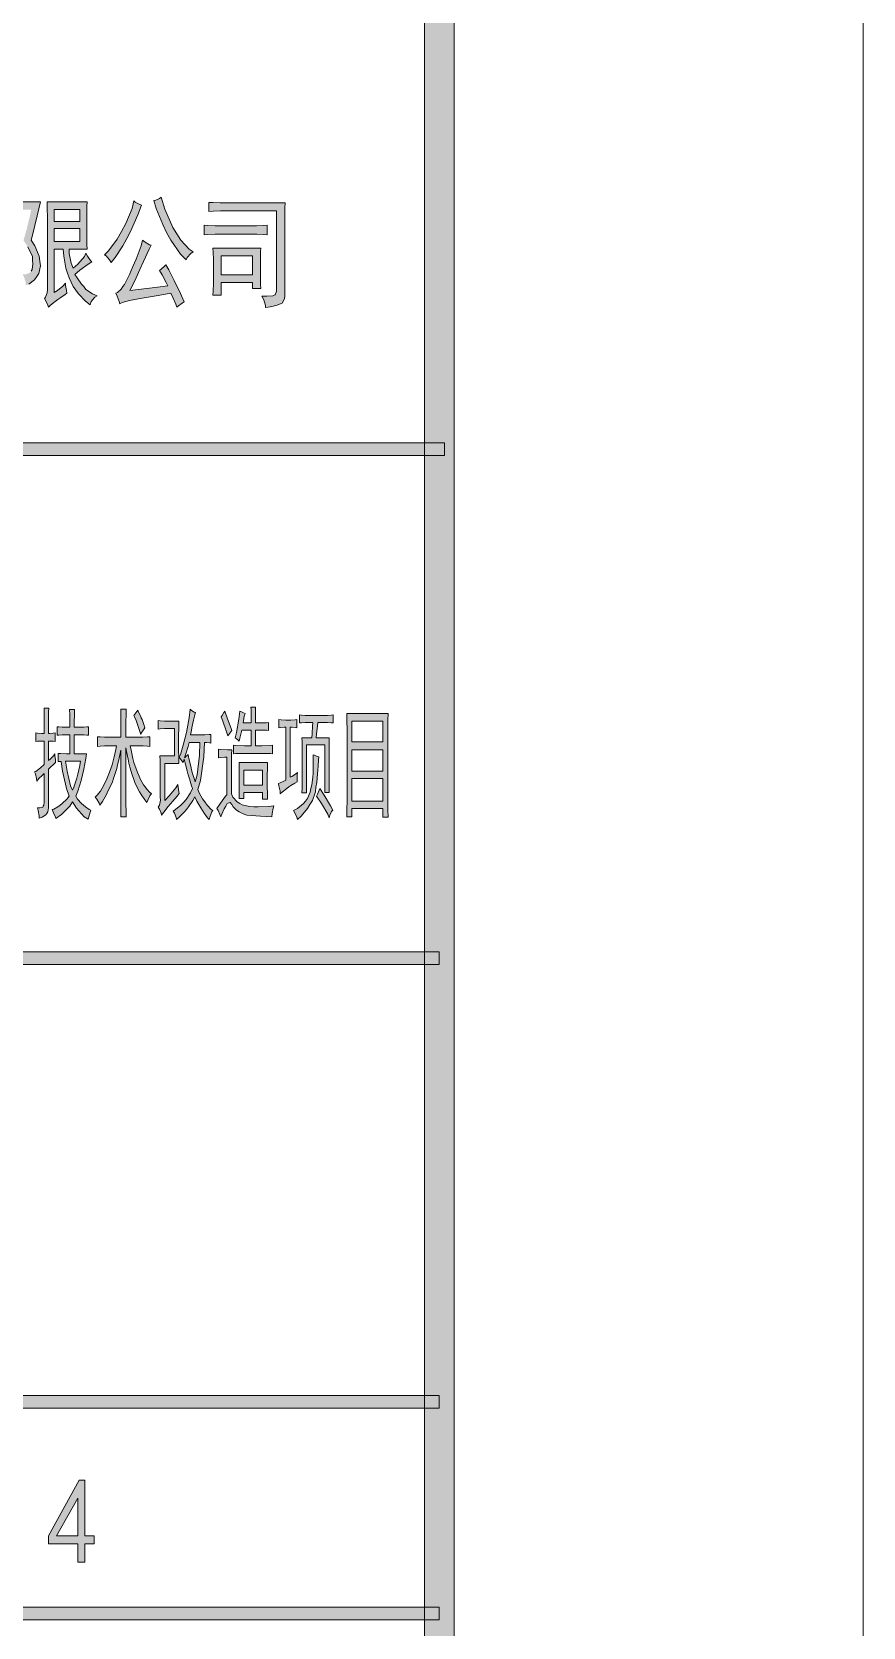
# Model space of a CAD drawing. Header units: millimetres. Extents: x 0 to 586, y 0 to 414.
# Drawn here: x 566.29 to 585.63, y 41.14 to 78.26 of the extents above; entities that cross this region are included whole.
import ezdxf

# ---------------------------------------------------------------- set-up
doc = ezdxf.new("R2010")
doc.units = ezdxf.units.MM

msp = doc.modelspace()

# ---------------------------------------------------------------- hatches: boundary and pattern name
h = msp.add_hatch(color=0)
h.dxf.hatch_style = 2
h.paths.add_polyline_path([(576.117861, 9.514417), (575.429944, 10.205861), (575.429944, 403.877639), (576.117861, 404.569083)])
h = msp.add_hatch(color=0)
h.dxf.hatch_style = 2
h.paths.add_polyline_path([(566.497611, 74.305583), (566.416472, 73.9775), (566.307111, 73.533), (566.275361, 73.416583), (566.363556, 73.286056), (566.465861, 73.042639), (566.479972, 72.92975), (566.494083, 72.820389), (566.455278, 72.636944), (566.405889, 72.566389), (566.352972, 72.492306), (566.225972, 72.393528), (566.151889, 72.365306), (566.148361, 72.439389), (566.109556, 72.566389), (566.07075, 72.619306), (566.151889, 72.619306), (566.254194, 72.658111), (566.275361, 72.696917), (566.300056, 72.735722), (566.317694, 72.862722), (566.310639, 72.947389), (566.307111, 73.032056), (566.201278, 73.261361), (566.098972, 73.406), (566.169528, 73.656472), (566.257722, 74.016306), (566.275361, 74.125667), (566.010778, 74.125667), (566.010778, 71.889056), (565.841444, 71.889056), (565.844972, 72.044278), (565.852028, 72.347667), (565.852028, 72.499361), (565.852028, 73.794056), (565.852028, 73.892833), (565.844972, 74.150361), (565.841444, 74.305583)])
h = msp.add_hatch(color=0)
h.paths.add_polyline_path([(567.577111, 74.305583), (567.573583, 74.203278), (567.570056, 73.928111), (567.570056, 73.751722), (567.570056, 73.578861), (567.573583, 73.307222), (567.577111, 73.208444), (567.160833, 73.208444), (567.160833, 73.102611), (567.206694, 72.880361), (567.252556, 72.763944), (567.365444, 72.859194), (567.517139, 73.032056), (567.552417, 73.109667), (567.587694, 73.042639), (567.654722, 72.940333), (567.686472, 72.908583), (567.605333, 72.859194), (567.411306, 72.714556), (567.294889, 72.619306), (567.344278, 72.538167), (567.446583, 72.393528), (567.4995, 72.333556), (567.552417, 72.270056), (567.707639, 72.16775), (567.809944, 72.121889), (567.757028, 72.090139), (567.675889, 71.984306), (567.651194, 71.910222), (567.541833, 71.994889), (567.376028, 72.164222), (567.316056, 72.248889), (567.256083, 72.337083), (567.160833, 72.534639), (567.122028, 72.647528), (567.083222, 72.760417), (567.033833, 73.042639), (567.019722, 73.208444), (566.815111, 73.208444), (566.815111, 72.1995), (566.889194, 72.245361), (567.016194, 72.347667), (567.072639, 72.411167), (567.079694, 72.361778), (567.097333, 72.245361), (567.107917, 72.178333), (567.069111, 72.150111), (566.966806, 72.079556), (566.899778, 72.033694), (566.836278, 71.987833), (566.726917, 71.899639), (566.684583, 71.857306), (566.666944, 71.899639), (566.617556, 72.001944), (566.585806, 72.054861), (566.614028, 72.090139), (566.649306, 72.188917), (566.656361, 72.255944), (566.656361, 73.815222), (566.656361, 73.928111), (566.652833, 74.171528), (566.649306, 74.305583)])
h.paths.add_polyline_path([(567.411306, 73.384833), (567.411306, 73.684694), (566.815111, 73.684694), (566.815111, 73.384833)])
h.paths.add_polyline_path([(567.411306, 73.8505), (567.411306, 74.125667), (566.815111, 74.125667), (566.815111, 73.8505)])
h = msp.add_hatch(color=0)
h.dxf.hatch_style = 2
h.paths.add_polyline_path([(568.847111, 74.227972), (568.762444, 74.005722), (568.589583, 73.617667), (568.501389, 73.451861), (568.413194, 73.286056), (568.22975, 73.007361), (568.138028, 72.898), (568.10275, 72.957972), (568.025139, 73.046167), (567.986333, 73.074389), (568.078056, 73.162583), (568.275611, 73.434222), (568.377917, 73.617667), (568.476694, 73.801111), (568.624861, 74.153889), (568.667194, 74.32675), (568.698944, 74.298528), (568.787139, 74.249139)])
h = msp.add_hatch(color=0)
h.dxf.hatch_style = 2
h.paths.add_polyline_path([(569.305722, 74.414944), (569.390389, 74.132722), (569.570306, 73.705861), (569.665556, 73.561222), (569.760806, 73.416583), (569.954833, 73.208444), (570.050083, 73.141417), (569.990111, 73.102611), (569.905444, 73.007361), (569.884278, 72.954444), (569.750222, 73.092028), (569.524444, 73.413056), (569.429194, 73.5965), (569.337472, 73.776417), (569.185778, 74.150361), (569.129333, 74.337333), (569.178722, 74.347917), (569.266917, 74.386722)])
h = msp.add_hatch(color=0)
h.dxf.hatch_style = 2
h.paths.add_polyline_path([(572.187917, 74.280889), (572.180861, 74.160944), (572.177333, 73.94575), (572.177333, 73.8505), (572.177333, 72.121889), (572.173806, 72.051333), (572.113833, 71.952556), (572.057389, 71.927861), (572.000944, 71.903167), (571.842194, 71.860833), (571.732833, 71.846722), (571.732833, 71.896111), (571.6905, 72.026639), (571.644639, 72.111306), (571.761056, 72.111306), (571.902167, 72.121889), (571.930389, 72.132472), (571.955083, 72.143056), (571.983306, 72.227722), (571.983306, 72.298278), (571.983306, 74.093917), (570.759167, 74.093917), (570.681556, 74.093917), (570.508694, 74.086861), (570.413444, 74.083333), (570.413444, 74.291472), (570.508694, 74.287944), (570.6745, 74.280889), (570.752111, 74.280889)])
h = msp.add_hatch(color=0)
h.dxf.hatch_style = 2
h.paths.add_polyline_path([(571.461194, 73.751722), (571.517639, 73.751722), (571.672861, 73.75525), (571.771639, 73.762306), (571.771639, 73.540056), (571.676389, 73.547111), (571.524694, 73.550639), (571.46825, 73.550639), (570.646278, 73.550639), (570.561611, 73.550639), (570.38875, 73.547111), (570.300556, 73.540056), (570.300556, 73.762306), (570.38875, 73.75525), (570.561611, 73.751722), (570.646278, 73.751722)])
h = msp.add_hatch(color=0)
h.dxf.hatch_style = 2
h.paths.add_polyline_path([(569.457417, 72.354722), (569.422139, 72.432333), (569.323361, 72.608722), (569.263389, 72.7075), (569.305722, 72.742778), (569.383333, 72.809806), (569.411556, 72.841556), (569.478583, 72.721611), (569.602056, 72.478194), (569.662028, 72.361778), (569.718472, 72.241833), (569.806667, 72.051333), (569.838417, 71.97725), (569.789028, 71.9455), (569.704361, 71.885528), (569.669083, 71.857306), (569.644389, 71.924333), (569.573833, 72.083083), (569.527972, 72.178333), (569.231639, 72.128944), (568.811833, 72.054861), (568.691889, 72.033694), (568.568417, 72.012528), (568.395556, 71.963139), (568.339111, 71.934917), (568.328528, 71.987833), (568.279139, 72.111306), (568.243861, 72.178333), (568.286194, 72.1995), (568.370861, 72.277111), (568.413194, 72.333556), (568.452, 72.386472), (568.568417, 72.619306), (568.646028, 72.799222), (568.723639, 72.975611), (568.833, 73.286056), (568.86475, 73.416583), (568.931778, 73.367194), (569.030556, 73.307222), (569.065833, 73.296639), (569.019972, 73.201389), (568.889444, 72.919167), (568.804778, 72.732194), (568.723639, 72.541694), (568.607222, 72.298278), (568.571944, 72.245361), (568.776556, 72.266528), (569.217528, 72.322972)])
h = msp.add_hatch(color=0)
h.paths.add_polyline_path([(571.619944, 73.229611), (571.616417, 73.152), (571.609361, 72.986194), (571.609361, 72.898), (571.609361, 72.654583), (571.609361, 72.566389), (571.616417, 72.382944), (571.619944, 72.287694), (571.425917, 72.287694), (571.425917, 72.432333), (570.699194, 72.432333), (570.699194, 72.132472), (570.501639, 72.132472), (570.512222, 72.23125), (570.519278, 72.411167), (570.519278, 72.488778), (570.519278, 72.898), (570.519278, 72.968556), (570.512222, 73.134361), (570.501639, 73.229611)])
h.paths.add_polyline_path([(571.425917, 72.608722), (571.425917, 73.053222), (570.699194, 73.053222), (570.699194, 72.608722)])
h = msp.add_hatch(color=0)
h.dxf.hatch_style = 2
h.paths.add_polyline_path([(541.513889, 68.403611), (541.513889, 68.699944), (575.895611, 68.699944), (575.895611, 68.403611)])
h = msp.add_hatch(color=0)
h.dxf.hatch_style = 2
h.paths.add_polyline_path([(566.825694, 61.460944), (566.829222, 61.422139), (566.839806, 61.323361), (566.843333, 61.263389), (566.804528, 61.224583), (566.723389, 61.146972), (566.684583, 61.108167), (566.684583, 60.275611), (566.684583, 60.208583), (566.666944, 60.109806), (566.645778, 60.078056), (566.621083, 60.042778), (566.532889, 59.989861), (566.465861, 59.965167), (566.462333, 60.021611), (566.441167, 60.145083), (566.423528, 60.208583), (566.479972, 60.205056), (566.547, 60.222694), (566.557583, 60.247389), (566.571694, 60.272083), (566.582278, 60.332056), (566.582278, 60.363806), (566.582278, 61.005861), (566.539944, 60.967056), (566.45175, 60.878861), (566.412944, 60.829472), (566.402361, 60.889444), (566.377667, 60.995278), (566.3565, 61.041139), (566.384722, 61.051722), (566.497611, 61.139917), (566.582278, 61.217528), (566.582278, 61.760806), (566.525833, 61.760806), (566.427056, 61.75375), (566.38825, 61.750222), (566.38825, 61.947778), (566.427056, 61.94425), (566.525833, 61.937194), (566.582278, 61.937194), (566.582278, 62.138278), (566.582278, 62.431083), (566.57875, 62.526333), (566.688111, 62.526333), (566.684583, 62.441667), (566.684583, 62.148861), (566.684583, 61.937194), (566.712806, 61.937194), (566.786889, 61.94425), (566.83275, 61.947778), (566.83275, 61.750222), (566.786889, 61.75375), (566.712806, 61.760806), (566.684583, 61.760806), (566.684583, 61.305722), (566.723389, 61.341), (566.793944, 61.418611)])
h = msp.add_hatch(color=0)
h.paths.add_polyline_path([(566.903306, 61.471528), (566.963278, 61.468), (567.097333, 61.460944), (567.174944, 61.460944), (567.174944, 61.905444), (567.047944, 61.905444), (566.998556, 61.905444), (566.917417, 61.898389), (566.882139, 61.894861), (566.882139, 62.092417), (566.924472, 62.088889), (567.002083, 62.081833), (567.037361, 62.081833), (567.174944, 62.081833), (567.174944, 62.1665), (567.174944, 62.371111), (567.171417, 62.491056), (567.287833, 62.491056), (567.284306, 62.392278), (567.280778, 62.187667), (567.280778, 62.081833), (567.474806, 62.081833), (567.506556, 62.081833), (567.573583, 62.088889), (567.612389, 62.092417), (567.612389, 61.894861), (567.573583, 61.898389), (567.506556, 61.905444), (567.474806, 61.905444), (567.280778, 61.905444), (567.280778, 61.460944), (567.563, 61.460944), (567.548889, 61.351583), (567.506556, 61.108167), (567.474806, 60.974111), (567.443056, 60.840056), (567.365444, 60.593111), (567.316056, 60.476694), (567.358389, 60.409667), (567.450111, 60.303833), (567.495972, 60.265028), (567.545361, 60.226222), (567.630028, 60.169778), (567.668833, 60.155667), (567.651194, 60.106278), (567.615917, 60.000444), (567.601806, 59.944), (567.510083, 60.000444), (567.330167, 60.198), (567.238444, 60.342639), (567.178472, 60.247389), (566.984444, 60.053361), (566.850389, 59.954583), (566.839806, 59.989861), (566.797472, 60.092167), (566.765722, 60.16625), (566.808056, 60.176833), (566.899778, 60.226222), (566.949167, 60.265028), (566.998556, 60.303833), (567.104389, 60.409667), (567.160833, 60.476694), (567.097333, 60.660139), (567.005611, 61.062306), (566.977389, 61.284556), (566.903306, 61.284556)])
h.paths.add_polyline_path([(567.076167, 61.295139), (567.111444, 61.058778), (567.192583, 60.720111), (567.238444, 60.621333), (567.263139, 60.663667), (567.312528, 60.80125), (567.34075, 60.8965), (567.365444, 60.99175), (567.407778, 61.189306), (567.425417, 61.295139)])
h = msp.add_hatch(color=0)
h.dxf.hatch_style = 2
h.paths.add_polyline_path([(568.367333, 61.849), (568.367333, 62.060667), (568.367333, 62.191194), (568.363806, 62.413444), (568.360278, 62.501639), (568.487278, 62.501639), (568.487278, 62.402861), (568.48375, 62.180611), (568.48375, 62.060667), (568.48375, 61.849), (568.833, 61.849), (568.878861, 61.849), (568.981167, 61.856056), (569.037611, 61.859583), (569.037611, 61.637333), (568.984694, 61.644389), (568.885917, 61.651444), (568.836528, 61.651444), (568.582528, 61.651444), (568.600167, 61.545611), (568.6425, 61.351583), (568.667194, 61.263389), (568.695417, 61.175194), (568.755389, 61.012917), (568.787139, 60.942361), (568.822417, 60.868278), (568.892972, 60.744806), (568.931778, 60.691889), (568.970583, 60.638972), (569.041139, 60.564889), (569.076417, 60.543722), (569.041139, 60.487278), (568.988222, 60.381444), (568.970583, 60.332056), (568.921194, 60.392028), (568.836528, 60.5155), (568.797722, 60.582528), (568.762444, 60.646028), (568.691889, 60.797722), (568.660139, 60.885917), (568.628389, 60.974111), (568.571944, 61.154028), (568.550778, 61.24575), (568.533139, 61.337472), (568.497861, 61.517389), (568.48375, 61.605583), (568.48375, 60.3885), (568.48375, 60.303833), (568.487278, 60.109806), (568.487278, 60.000444), (568.360278, 60.000444), (568.363806, 60.109806), (568.367333, 60.303833), (568.367333, 60.3885), (568.367333, 61.549139), (568.349694, 61.468), (568.310889, 61.295139), (568.289722, 61.206944), (568.268556, 61.11875), (568.219167, 60.956472), (568.190944, 60.885917), (568.16625, 60.811833), (568.10275, 60.667194), (568.063944, 60.593111), (568.028667, 60.5155), (567.933417, 60.353222), (567.873444, 60.265028), (567.855806, 60.314417), (567.806417, 60.409667), (567.767611, 60.452), (567.806417, 60.490806), (567.887556, 60.596639), (567.926361, 60.663667), (567.965167, 60.730694), (568.03925, 60.878861), (568.071, 60.956472), (568.10275, 61.037611), (568.159194, 61.210472), (568.183889, 61.302194), (568.208583, 61.393917), (568.247389, 61.566778), (568.2615, 61.651444), (568.028667, 61.651444), (567.986333, 61.651444), (567.8805, 61.644389), (567.817, 61.637333), (567.817, 61.859583), (567.8805, 61.856056), (567.982806, 61.849), (568.025139, 61.849)])
h = msp.add_hatch(color=0)
h.dxf.hatch_style = 2
h.paths.add_polyline_path([(568.755389, 62.480472), (568.776556, 62.434611), (568.818889, 62.346417), (568.836528, 62.304083), (568.857694, 62.258222), (568.900028, 62.141806), (568.924722, 62.07125), (568.889444, 62.021861), (568.840056, 61.94425), (568.825944, 61.916028), (568.797722, 62.004222), (568.751861, 62.141806), (568.734222, 62.191194), (568.716583, 62.240583), (568.681306, 62.32525), (568.667194, 62.357)])
h = msp.add_hatch(color=0)
h.paths.add_polyline_path([(570.155917, 60.631917), (570.184139, 60.557833), (570.265278, 60.413194), (570.318194, 60.342639), (570.374639, 60.272083), (570.466361, 60.169778), (570.505167, 60.145083), (570.484, 60.116861), (570.441667, 60.011028), (570.416972, 59.933417), (570.381694, 59.97575), (570.304083, 60.081583), (570.265278, 60.145083), (570.222944, 60.205056), (570.13475, 60.363806), (570.085361, 60.466111), (570.035972, 60.374389), (569.937194, 60.226222), (569.887806, 60.16625), (569.834889, 60.106278), (569.722, 59.989861), (569.6585, 59.933417), (569.647917, 59.982806), (569.609111, 60.081583), (569.580889, 60.130972), (569.637333, 60.16625), (569.757278, 60.265028), (569.820778, 60.332056), (569.884278, 60.399083), (569.986583, 60.557833), (570.028917, 60.653083), (570.00775, 60.720111), (569.958361, 60.878861), (569.933667, 60.974111), (569.908972, 61.069361), (569.863111, 61.249278), (569.838417, 61.341), (569.813722, 61.263389), (569.7855, 61.302194), (569.739639, 61.362167), (569.722, 61.383333), (569.750222, 61.450361), (569.81725, 61.662028), (569.852528, 61.810194), (569.891333, 61.958361), (569.954833, 62.304083), (569.979528, 62.501639), (570.011278, 62.469889), (570.07125, 62.431083), (570.099472, 62.424028), (570.085361, 62.371111), (570.053611, 62.244111), (570.0395, 62.177083), (570.025389, 62.106528), (569.997167, 61.972472), (569.983056, 61.905444), (570.26175, 61.905444), (570.318194, 61.905444), (570.416972, 61.908972), (570.455778, 61.916028), (570.455778, 61.714944), (570.427556, 61.722), (570.353472, 61.729056), (570.311139, 61.729056), (570.2935, 61.390389), (570.215889, 60.840056)])
h.paths.add_polyline_path([(569.845472, 61.37275), (569.870167, 61.390389), (569.9125, 61.429194), (569.930139, 61.450361), (569.947778, 61.355111), (569.990111, 61.175194), (570.011278, 61.090528), (570.032444, 61.005861), (570.074778, 60.86475), (570.095944, 60.808306), (570.138278, 60.974111), (570.194722, 61.432722), (570.205306, 61.729056), (569.951306, 61.729056), (569.926611, 61.637333), (569.873694, 61.460944)])
h = msp.add_hatch(color=0)
h.dxf.hatch_style = 2
h.paths.add_polyline_path([(570.946139, 62.004222), (570.924972, 61.972472), (570.879111, 61.908972), (570.854417, 61.88075), (570.815611, 61.997167), (570.738, 62.219417), (570.699194, 62.32525), (570.720361, 62.357), (570.762694, 62.424028), (570.780333, 62.459306), (570.847361, 62.279389), (570.932028, 62.053611)])
h = msp.add_hatch(color=0)
h.dxf.hatch_style = 2
h.paths.add_polyline_path([(571.253056, 62.402861), (571.235417, 62.342889), (571.21425, 62.23), (571.207194, 62.180611), (571.397694, 62.180611), (571.397694, 62.314667), (571.394167, 62.498111), (571.390639, 62.5475), (571.5, 62.5475), (571.5, 62.491056), (571.496472, 62.307611), (571.496472, 62.180611), (571.59525, 62.180611), (571.746944, 62.187667), (571.799861, 62.191194), (571.799861, 62.004222), (571.750472, 62.011278), (571.598778, 62.014806), (571.496472, 62.014806), (571.496472, 61.651444), (571.641111, 61.651444), (571.842194, 61.654972), (571.895111, 61.662028), (571.895111, 61.460944), (571.842194, 61.468), (571.612889, 61.471528), (571.4365, 61.471528), (571.260111, 61.471528), (571.037861, 61.468), (570.984944, 61.460944), (570.984944, 61.662028), (571.037861, 61.654972), (571.242472, 61.651444), (571.397694, 61.651444), (571.397694, 62.014806), (571.178972, 62.014806), (571.164861, 61.954833), (571.133111, 61.827833), (571.119, 61.760806), (571.094306, 61.781972), (571.044917, 61.820778), (571.020222, 61.838417), (571.051972, 61.958361), (571.108417, 62.268806), (571.129583, 62.459306), (571.157806, 62.448722), (571.217778, 62.4205)])
h = msp.add_hatch(color=0)
h.dxf.hatch_style = 2
h.paths.add_polyline_path([(573.122778, 62.357), (573.168639, 62.357), (573.256833, 62.364056), (573.302694, 62.371111), (573.302694, 62.180611), (573.256833, 62.187667), (573.168639, 62.191194), (573.122778, 62.191194), (572.946389, 62.191194), (572.939333, 62.103), (572.918167, 61.926611), (572.907583, 61.838417), (573.210972, 61.838417), (573.210972, 61.75375), (573.207444, 61.573833), (573.207444, 61.471528), (573.207444, 60.917667), (573.207444, 60.847111), (573.210972, 60.670722), (573.210972, 60.564889), (573.108667, 60.564889), (573.108667, 61.672611), (572.685333, 61.672611), (572.685333, 60.554306), (572.575972, 60.554306), (572.5795, 60.653083), (572.583028, 60.829472), (572.583028, 60.907083), (572.583028, 61.471528), (572.583028, 61.556194), (572.5795, 61.739639), (572.575972, 61.838417), (572.808806, 61.838417), (572.815861, 61.933667), (572.826444, 62.110056), (572.829972, 62.191194), (572.692389, 62.191194), (572.650056, 62.191194), (572.565389, 62.187667), (572.519528, 62.180611), (572.519528, 62.371111), (572.565389, 62.364056), (572.650056, 62.357), (572.692389, 62.357)])
h = msp.add_hatch(color=0)
h.paths.add_polyline_path([(574.57975, 62.402861), (574.576222, 62.244111), (574.576222, 61.937194), (574.576222, 61.792556), (574.576222, 60.497861), (574.576222, 60.413194), (574.576222, 60.159194), (574.57975, 59.989861), (574.459806, 59.989861), (574.459806, 60.187417), (573.740139, 60.187417), (573.740139, 60.000444), (573.623722, 60.000444), (573.623722, 60.148611), (573.62725, 60.3885), (573.62725, 60.476694), (573.62725, 61.792556), (573.62725, 61.976), (573.623722, 62.279389), (573.623722, 62.402861)])
h.paths.add_polyline_path([(574.459806, 60.363806), (574.459806, 60.885917), (573.740139, 60.885917), (573.740139, 60.363806)])
h.paths.add_polyline_path([(574.459806, 61.062306), (574.459806, 61.559722), (573.740139, 61.559722), (573.740139, 61.062306)])
h.paths.add_polyline_path([(574.459806, 61.739639), (574.459806, 62.226472), (573.740139, 62.226472), (573.740139, 61.739639)])
h = msp.add_hatch(color=0)
h.dxf.hatch_style = 2
h.paths.add_polyline_path([(569.711417, 62.226472), (569.711417, 62.099472), (569.707889, 61.841944), (569.707889, 61.714944), (569.707889, 61.587944), (569.711417, 61.351583), (569.711417, 61.238694), (569.386861, 61.238694), (569.386861, 60.374389), (569.489167, 60.487278), (569.640861, 60.67425), (569.69025, 60.751861), (569.697306, 60.684833), (569.711417, 60.582528), (569.722, 60.543722), (569.672611, 60.480222), (569.570306, 60.360278), (569.517389, 60.296778), (569.468, 60.236806), (569.365694, 60.106278), (569.312778, 60.032194), (569.298667, 60.081583), (569.259861, 60.176833), (569.235167, 60.222694), (569.259861, 60.265028), (569.284556, 60.381444), (569.281028, 60.452), (569.281028, 61.062306), (569.281028, 61.139917), (569.2775, 61.316306), (569.273972, 61.418611), (569.609111, 61.418611), (569.609111, 62.050083), (569.425667, 62.050083), (569.376278, 62.050083), (569.281028, 62.043028), (569.231639, 62.035972), (569.231639, 62.237056), (569.281028, 62.23), (569.376278, 62.226472), (569.425667, 62.226472)])
h = msp.add_hatch(color=0)
h.dxf.hatch_style = 2
h.paths.add_polyline_path([(572.466611, 60.808306), (572.413694, 60.780083), (572.314917, 60.723639), (572.272583, 60.691889), (572.226722, 60.660139), (572.127944, 60.582528), (572.0715, 60.529611), (572.067972, 60.596639), (572.043278, 60.720111), (572.029167, 60.773028), (572.0715, 60.790667), (572.156167, 60.829472), (572.1985, 60.850639), (572.1985, 62.081833), (572.163222, 62.081833), (572.085611, 62.074778), (572.043278, 62.07125), (572.043278, 62.258222), (572.092667, 62.254694), (572.1985, 62.247639), (572.258472, 62.247639), (572.321972, 62.247639), (572.42075, 62.254694), (572.459556, 62.258222), (572.459556, 62.07125), (572.427806, 62.074778), (572.350194, 62.081833), (572.304333, 62.081833), (572.304333, 60.917667), (572.339611, 60.935306), (572.424278, 60.99175), (572.470139, 61.030556), (572.466611, 60.974111), (572.463083, 60.86475)])
h = msp.add_hatch(color=0)
h.dxf.hatch_style = 2
h.paths.add_polyline_path([(570.600417, 60.187417), (570.681556, 60.314417), (570.797972, 60.476694), (570.829722, 60.508444), (570.829722, 61.383333), (570.780333, 61.383333), (570.678028, 61.379806), (570.632167, 61.37275), (570.632167, 61.573833), (570.688611, 61.566778), (570.843833, 61.559722), (570.942611, 61.559722), (570.939083, 61.457417), (570.935556, 61.288083), (570.935556, 61.228111), (570.935556, 60.529611), (570.970833, 60.452), (571.069611, 60.342639), (571.129583, 60.310889), (571.189556, 60.275611), (571.355361, 60.236806), (571.457667, 60.233278), (571.559972, 60.226222), (571.796333, 60.236806), (571.926861, 60.254444), (571.905694, 60.198), (571.881, 60.071), (571.877472, 60.000444), (571.612889, 60.011028), (571.295389, 60.03925), (571.246, 60.053361), (571.196611, 60.071), (571.115472, 60.113333), (571.080194, 60.138028), (571.048444, 60.162722), (570.977889, 60.233278), (570.946139, 60.282667), (570.910861, 60.328528), (570.840306, 60.310889), (570.805028, 60.247389), (570.766222, 60.183889), (570.709778, 60.060417), (570.688611, 60.000444), (570.667444, 60.049833), (570.625111, 60.145083)])
h = msp.add_hatch(color=0)
h.paths.add_polyline_path([(571.778694, 61.263389), (571.775167, 61.1505), (571.771639, 60.935306), (571.771639, 60.829472), (571.771639, 60.723639), (571.775167, 60.5155), (571.778694, 60.409667), (571.662278, 60.409667), (571.662278, 60.564889), (571.224833, 60.564889), (571.224833, 60.42025), (571.115472, 60.42025), (571.115472, 60.526083), (571.119, 60.73775), (571.119, 60.840056), (571.119, 60.945889), (571.115472, 61.157556), (571.115472, 61.263389)])
h.paths.add_polyline_path([(571.662278, 60.730694), (571.662278, 61.083472), (571.224833, 61.083472), (571.224833, 60.730694)])
h = msp.add_hatch(color=0)
h.dxf.hatch_style = 2
h.paths.add_polyline_path([(572.967556, 61.393917), (572.964028, 61.326889), (572.953444, 61.175194), (572.946389, 61.083472), (572.942861, 60.995278), (572.921694, 60.797722), (572.904056, 60.684833), (572.889944, 60.575472), (572.819389, 60.374389), (572.762944, 60.282667), (572.710028, 60.190944), (572.561861, 60.014556), (572.470139, 59.933417), (572.456028, 59.989861), (572.413694, 60.092167), (572.381944, 60.145083), (572.473667, 60.194472), (572.61125, 60.303833), (572.657111, 60.363806), (572.702972, 60.427306), (572.77, 60.568417), (572.787639, 60.653083), (572.808806, 60.73775), (572.8335, 60.917667), (572.837028, 61.012917), (572.840556, 61.108167), (572.840556, 61.323361), (572.840556, 61.439778), (572.868778, 61.429194), (572.932278, 61.4045)])
h = msp.add_hatch(color=0)
h.dxf.hatch_style = 2
h.paths.add_polyline_path([(572.995778, 60.653083), (573.094556, 60.504917), (573.242722, 60.254444), (573.295639, 60.155667), (573.267417, 60.120389), (573.225083, 60.032194), (573.207444, 59.97575), (573.175694, 60.060417), (573.031056, 60.310889), (572.914639, 60.476694), (572.942861, 60.526083), (572.981667, 60.614278)])
h = msp.add_hatch(color=0)
h.dxf.hatch_style = 2
h.paths.add_polyline_path([(541.390417, 56.560861), (541.390417, 56.857194), (575.772139, 56.857194), (575.772139, 56.560861)])
h = msp.add_hatch(color=0)
h.dxf.hatch_style = 2
h.paths.add_polyline_path([(575.772139, 46.534917), (575.772139, 46.238583), (541.390417, 46.238583), (541.390417, 46.534917)])
h = msp.add_hatch(color=0)
h.paths.add_polyline_path([(567.361917, 43.081222), (566.677528, 43.081222), (566.677528, 43.268194), (567.397194, 44.562889), (567.527722, 44.562889), (567.527722, 43.268194), (567.742917, 43.268194), (567.742917, 43.081222), (567.527722, 43.081222), (567.527722, 42.657889), (567.361917, 42.657889)])
h.paths.add_polyline_path([(567.361917, 43.268194), (567.361917, 44.143083), (566.8645, 43.268194)])
h = msp.add_hatch(color=0)
h.dxf.hatch_style = 2
h.paths.add_polyline_path([(575.772139, 41.610139), (575.772139, 41.313806), (541.390417, 41.313806), (541.390417, 41.610139)])

# ---------------------------------------------------------------- linework, layer by layer
at = {"color": 0, "lineweight": 0}
for points in [[(0, 0), (585.632278, 0), (585.632278, 414.0835), (0, 414.0835)], [(576.117861, 9.514417), (575.429944, 10.205861), (575.429944, 403.877639), (576.117861, 404.569083)], [(567.577111, 74.305583), (567.573583, 74.203278), (567.570056, 73.928111), (567.570056, 73.751722), (567.570056, 73.578861), (567.573583, 73.307222), (567.577111, 73.208444), (567.160833, 73.208444), (567.160833, 73.102611), (567.206694, 72.880361), (567.252556, 72.763944), (567.365444, 72.859194), (567.517139, 73.032056), (567.552417, 73.109667), (567.587694, 73.042639), (567.654722, 72.940333), (567.686472, 72.908583), (567.605333, 72.859194), (567.411306, 72.714556), (567.294889, 72.619306), (567.344278, 72.538167), (567.446583, 72.393528), (567.4995, 72.333556), (567.552417, 72.270056), (567.707639, 72.16775), (567.809944, 72.121889), (567.757028, 72.090139), (567.675889, 71.984306), (567.651194, 71.910222), (567.541833, 71.994889), (567.376028, 72.164222), (567.316056, 72.248889), (567.256083, 72.337083), (567.160833, 72.534639), (567.122028, 72.647528), (567.083222, 72.760417), (567.033833, 73.042639), (567.019722, 73.208444), (566.815111, 73.208444), (566.815111, 72.1995), (566.889194, 72.245361), (567.016194, 72.347667), (567.072639, 72.411167), (567.079694, 72.361778), (567.097333, 72.245361), (567.107917, 72.178333), (567.069111, 72.150111), (566.966806, 72.079556), (566.899778, 72.033694), (566.836278, 71.987833), (566.726917, 71.899639), (566.684583, 71.857306), (566.666944, 71.899639), (566.617556, 72.001944), (566.585806, 72.054861), (566.614028, 72.090139), (566.649306, 72.188917), (566.656361, 72.255944), (566.656361, 73.815222), (566.656361, 73.928111), (566.652833, 74.171528), (566.649306, 74.305583)], [(568.847111, 74.227972), (568.762444, 74.005722), (568.589583, 73.617667), (568.501389, 73.451861), (568.413194, 73.286056), (568.22975, 73.007361), (568.138028, 72.898), (568.10275, 72.957972), (568.025139, 73.046167), (567.986333, 73.074389), (568.078056, 73.162583), (568.275611, 73.434222), (568.377917, 73.617667), (568.476694, 73.801111), (568.624861, 74.153889), (568.667194, 74.32675), (568.698944, 74.298528), (568.787139, 74.249139)], [(569.305722, 74.414944), (569.390389, 74.132722), (569.570306, 73.705861), (569.665556, 73.561222), (569.760806, 73.416583), (569.954833, 73.208444), (570.050083, 73.141417), (569.990111, 73.102611), (569.905444, 73.007361), (569.884278, 72.954444), (569.750222, 73.092028), (569.524444, 73.413056), (569.429194, 73.5965), (569.337472, 73.776417), (569.185778, 74.150361), (569.129333, 74.337333), (569.178722, 74.347917), (569.266917, 74.386722)], [(572.187917, 74.280889), (572.180861, 74.160944), (572.177333, 73.94575), (572.177333, 73.8505), (572.177333, 72.121889), (572.173806, 72.051333), (572.113833, 71.952556), (572.057389, 71.927861), (572.000944, 71.903167), (571.842194, 71.860833), (571.732833, 71.846722), (571.732833, 71.896111), (571.6905, 72.026639), (571.644639, 72.111306), (571.761056, 72.111306), (571.902167, 72.121889), (571.930389, 72.132472), (571.955083, 72.143056), (571.983306, 72.227722), (571.983306, 72.298278), (571.983306, 74.093917), (570.759167, 74.093917), (570.681556, 74.093917), (570.508694, 74.086861), (570.413444, 74.083333), (570.413444, 74.291472), (570.508694, 74.287944), (570.6745, 74.280889), (570.752111, 74.280889)], [(567.411306, 73.8505), (567.411306, 74.125667), (566.815111, 74.125667), (566.815111, 73.8505)], [(567.411306, 73.384833), (567.411306, 73.684694), (566.815111, 73.684694), (566.815111, 73.384833)], [(571.461194, 73.751722), (571.517639, 73.751722), (571.672861, 73.75525), (571.771639, 73.762306), (571.771639, 73.540056), (571.676389, 73.547111), (571.524694, 73.550639), (571.46825, 73.550639), (570.646278, 73.550639), (570.561611, 73.550639), (570.38875, 73.547111), (570.300556, 73.540056), (570.300556, 73.762306), (570.38875, 73.75525), (570.561611, 73.751722), (570.646278, 73.751722)], [(569.457417, 72.354722), (569.422139, 72.432333), (569.323361, 72.608722), (569.263389, 72.7075), (569.305722, 72.742778), (569.383333, 72.809806), (569.411556, 72.841556), (569.478583, 72.721611), (569.602056, 72.478194), (569.662028, 72.361778), (569.718472, 72.241833), (569.806667, 72.051333), (569.838417, 71.97725), (569.789028, 71.9455), (569.704361, 71.885528), (569.669083, 71.857306), (569.644389, 71.924333), (569.573833, 72.083083), (569.527972, 72.178333), (569.231639, 72.128944), (568.811833, 72.054861), (568.691889, 72.033694), (568.568417, 72.012528), (568.395556, 71.963139), (568.339111, 71.934917), (568.328528, 71.987833), (568.279139, 72.111306), (568.243861, 72.178333), (568.286194, 72.1995), (568.370861, 72.277111), (568.413194, 72.333556), (568.452, 72.386472), (568.568417, 72.619306), (568.646028, 72.799222), (568.723639, 72.975611), (568.833, 73.286056), (568.86475, 73.416583), (568.931778, 73.367194), (569.030556, 73.307222), (569.065833, 73.296639), (569.019972, 73.201389), (568.889444, 72.919167), (568.804778, 72.732194), (568.723639, 72.541694), (568.607222, 72.298278), (568.571944, 72.245361), (568.776556, 72.266528), (569.217528, 72.322972)], [(571.619944, 73.229611), (571.616417, 73.152), (571.609361, 72.986194), (571.609361, 72.898), (571.609361, 72.654583), (571.609361, 72.566389), (571.616417, 72.382944), (571.619944, 72.287694), (571.425917, 72.287694), (571.425917, 72.432333), (570.699194, 72.432333), (570.699194, 72.132472), (570.501639, 72.132472), (570.512222, 72.23125), (570.519278, 72.411167), (570.519278, 72.488778), (570.519278, 72.898), (570.519278, 72.968556), (570.512222, 73.134361), (570.501639, 73.229611)], [(571.425917, 72.608722), (571.425917, 73.053222), (570.699194, 73.053222), (570.699194, 72.608722)], [(541.513889, 68.403611), (541.513889, 68.699944), (575.895611, 68.699944), (575.895611, 68.403611)], [(566.825694, 61.460944), (566.829222, 61.422139), (566.839806, 61.323361), (566.843333, 61.263389), (566.804528, 61.224583), (566.723389, 61.146972), (566.684583, 61.108167), (566.684583, 60.275611), (566.684583, 60.208583), (566.666944, 60.109806), (566.645778, 60.078056), (566.621083, 60.042778), (566.532889, 59.989861), (566.465861, 59.965167), (566.462333, 60.021611), (566.441167, 60.145083), (566.423528, 60.208583), (566.479972, 60.205056), (566.547, 60.222694), (566.557583, 60.247389), (566.571694, 60.272083), (566.582278, 60.332056), (566.582278, 60.363806), (566.582278, 61.005861), (566.539944, 60.967056), (566.45175, 60.878861), (566.412944, 60.829472), (566.402361, 60.889444), (566.377667, 60.995278), (566.3565, 61.041139), (566.384722, 61.051722), (566.497611, 61.139917), (566.582278, 61.217528), (566.582278, 61.760806), (566.525833, 61.760806), (566.427056, 61.75375), (566.38825, 61.750222), (566.38825, 61.947778), (566.427056, 61.94425), (566.525833, 61.937194), (566.582278, 61.937194), (566.582278, 62.138278), (566.582278, 62.431083), (566.57875, 62.526333), (566.688111, 62.526333), (566.684583, 62.441667), (566.684583, 62.148861), (566.684583, 61.937194), (566.712806, 61.937194), (566.786889, 61.94425), (566.83275, 61.947778), (566.83275, 61.750222), (566.786889, 61.75375), (566.712806, 61.760806), (566.684583, 61.760806), (566.684583, 61.305722), (566.723389, 61.341), (566.793944, 61.418611)], [(566.903306, 61.471528), (566.963278, 61.468), (567.097333, 61.460944), (567.174944, 61.460944), (567.174944, 61.905444), (567.047944, 61.905444), (566.998556, 61.905444), (566.917417, 61.898389), (566.882139, 61.894861), (566.882139, 62.092417), (566.924472, 62.088889), (567.002083, 62.081833), (567.037361, 62.081833), (567.174944, 62.081833), (567.174944, 62.1665), (567.174944, 62.371111), (567.171417, 62.491056), (567.287833, 62.491056), (567.284306, 62.392278), (567.280778, 62.187667), (567.280778, 62.081833), (567.474806, 62.081833), (567.506556, 62.081833), (567.573583, 62.088889), (567.612389, 62.092417), (567.612389, 61.894861), (567.573583, 61.898389), (567.506556, 61.905444), (567.474806, 61.905444), (567.280778, 61.905444), (567.280778, 61.460944), (567.563, 61.460944), (567.548889, 61.351583), (567.506556, 61.108167), (567.474806, 60.974111), (567.443056, 60.840056), (567.365444, 60.593111), (567.316056, 60.476694), (567.358389, 60.409667), (567.450111, 60.303833), (567.495972, 60.265028), (567.545361, 60.226222), (567.630028, 60.169778), (567.668833, 60.155667), (567.651194, 60.106278), (567.615917, 60.000444), (567.601806, 59.944), (567.510083, 60.000444), (567.330167, 60.198), (567.238444, 60.342639), (567.178472, 60.247389), (566.984444, 60.053361), (566.850389, 59.954583), (566.839806, 59.989861), (566.797472, 60.092167), (566.765722, 60.16625), (566.808056, 60.176833), (566.899778, 60.226222), (566.949167, 60.265028), (566.998556, 60.303833), (567.104389, 60.409667), (567.160833, 60.476694), (567.097333, 60.660139), (567.005611, 61.062306), (566.977389, 61.284556), (566.903306, 61.284556)], [(568.367333, 61.849), (568.367333, 62.060667), (568.367333, 62.191194), (568.363806, 62.413444), (568.360278, 62.501639), (568.487278, 62.501639), (568.487278, 62.402861), (568.48375, 62.180611), (568.48375, 62.060667), (568.48375, 61.849), (568.833, 61.849), (568.878861, 61.849), (568.981167, 61.856056), (569.037611, 61.859583), (569.037611, 61.637333), (568.984694, 61.644389), (568.885917, 61.651444), (568.836528, 61.651444), (568.582528, 61.651444), (568.600167, 61.545611), (568.6425, 61.351583), (568.667194, 61.263389), (568.695417, 61.175194), (568.755389, 61.012917), (568.787139, 60.942361), (568.822417, 60.868278), (568.892972, 60.744806), (568.931778, 60.691889), (568.970583, 60.638972), (569.041139, 60.564889), (569.076417, 60.543722), (569.041139, 60.487278), (568.988222, 60.381444), (568.970583, 60.332056), (568.921194, 60.392028), (568.836528, 60.5155), (568.797722, 60.582528), (568.762444, 60.646028), (568.691889, 60.797722), (568.660139, 60.885917), (568.628389, 60.974111), (568.571944, 61.154028), (568.550778, 61.24575), (568.533139, 61.337472), (568.497861, 61.517389), (568.48375, 61.605583), (568.48375, 60.3885), (568.48375, 60.303833), (568.487278, 60.109806), (568.487278, 60.000444), (568.360278, 60.000444), (568.363806, 60.109806), (568.367333, 60.303833), (568.367333, 60.3885), (568.367333, 61.549139), (568.349694, 61.468), (568.310889, 61.295139), (568.289722, 61.206944), (568.268556, 61.11875), (568.219167, 60.956472), (568.190944, 60.885917), (568.16625, 60.811833), (568.10275, 60.667194), (568.063944, 60.593111), (568.028667, 60.5155), (567.933417, 60.353222), (567.873444, 60.265028), (567.855806, 60.314417), (567.806417, 60.409667), (567.767611, 60.452), (567.806417, 60.490806), (567.887556, 60.596639), (567.926361, 60.663667), (567.965167, 60.730694), (568.03925, 60.878861), (568.071, 60.956472), (568.10275, 61.037611), (568.159194, 61.210472), (568.183889, 61.302194), (568.208583, 61.393917), (568.247389, 61.566778), (568.2615, 61.651444), (568.028667, 61.651444), (567.986333, 61.651444), (567.8805, 61.644389), (567.817, 61.637333), (567.817, 61.859583), (567.8805, 61.856056), (567.982806, 61.849), (568.025139, 61.849)], [(568.755389, 62.480472), (568.776556, 62.434611), (568.818889, 62.346417), (568.836528, 62.304083), (568.857694, 62.258222), (568.900028, 62.141806), (568.924722, 62.07125), (568.889444, 62.021861), (568.840056, 61.94425), (568.825944, 61.916028), (568.797722, 62.004222), (568.751861, 62.141806), (568.734222, 62.191194), (568.716583, 62.240583), (568.681306, 62.32525), (568.667194, 62.357)], [(570.155917, 60.631917), (570.184139, 60.557833), (570.265278, 60.413194), (570.318194, 60.342639), (570.374639, 60.272083), (570.466361, 60.169778), (570.505167, 60.145083), (570.484, 60.116861), (570.441667, 60.011028), (570.416972, 59.933417), (570.381694, 59.97575), (570.304083, 60.081583), (570.265278, 60.145083), (570.222944, 60.205056), (570.13475, 60.363806), (570.085361, 60.466111), (570.035972, 60.374389), (569.937194, 60.226222), (569.887806, 60.16625), (569.834889, 60.106278), (569.722, 59.989861), (569.6585, 59.933417), (569.647917, 59.982806), (569.609111, 60.081583), (569.580889, 60.130972), (569.637333, 60.16625), (569.757278, 60.265028), (569.820778, 60.332056), (569.884278, 60.399083), (569.986583, 60.557833), (570.028917, 60.653083), (570.00775, 60.720111), (569.958361, 60.878861), (569.933667, 60.974111), (569.908972, 61.069361), (569.863111, 61.249278), (569.838417, 61.341), (569.813722, 61.263389), (569.7855, 61.302194), (569.739639, 61.362167), (569.722, 61.383333), (569.750222, 61.450361), (569.81725, 61.662028), (569.852528, 61.810194), (569.891333, 61.958361), (569.954833, 62.304083), (569.979528, 62.501639), (570.011278, 62.469889), (570.07125, 62.431083), (570.099472, 62.424028), (570.085361, 62.371111), (570.053611, 62.244111), (570.0395, 62.177083), (570.025389, 62.106528), (569.997167, 61.972472), (569.983056, 61.905444), (570.26175, 61.905444), (570.318194, 61.905444), (570.416972, 61.908972), (570.455778, 61.916028), (570.455778, 61.714944), (570.427556, 61.722), (570.353472, 61.729056), (570.311139, 61.729056), (570.2935, 61.390389), (570.215889, 60.840056)], [(570.946139, 62.004222), (570.924972, 61.972472), (570.879111, 61.908972), (570.854417, 61.88075), (570.815611, 61.997167), (570.738, 62.219417), (570.699194, 62.32525), (570.720361, 62.357), (570.762694, 62.424028), (570.780333, 62.459306), (570.847361, 62.279389), (570.932028, 62.053611)], [(571.253056, 62.402861), (571.235417, 62.342889), (571.21425, 62.23), (571.207194, 62.180611), (571.397694, 62.180611), (571.397694, 62.314667), (571.394167, 62.498111), (571.390639, 62.5475), (571.5, 62.5475), (571.5, 62.491056), (571.496472, 62.307611), (571.496472, 62.180611), (571.59525, 62.180611), (571.746944, 62.187667), (571.799861, 62.191194), (571.799861, 62.004222), (571.750472, 62.011278), (571.598778, 62.014806), (571.496472, 62.014806), (571.496472, 61.651444), (571.641111, 61.651444), (571.842194, 61.654972), (571.895111, 61.662028), (571.895111, 61.460944), (571.842194, 61.468), (571.612889, 61.471528), (571.4365, 61.471528), (571.260111, 61.471528), (571.037861, 61.468), (570.984944, 61.460944), (570.984944, 61.662028), (571.037861, 61.654972), (571.242472, 61.651444), (571.397694, 61.651444), (571.397694, 62.014806), (571.178972, 62.014806), (571.164861, 61.954833), (571.133111, 61.827833), (571.119, 61.760806), (571.094306, 61.781972), (571.044917, 61.820778), (571.020222, 61.838417), (571.051972, 61.958361), (571.108417, 62.268806), (571.129583, 62.459306), (571.157806, 62.448722), (571.217778, 62.4205)], [(573.122778, 62.357), (573.168639, 62.357), (573.256833, 62.364056), (573.302694, 62.371111), (573.302694, 62.180611), (573.256833, 62.187667), (573.168639, 62.191194), (573.122778, 62.191194), (572.946389, 62.191194), (572.939333, 62.103), (572.918167, 61.926611), (572.907583, 61.838417), (573.210972, 61.838417), (573.210972, 61.75375), (573.207444, 61.573833), (573.207444, 61.471528), (573.207444, 60.917667), (573.207444, 60.847111), (573.210972, 60.670722), (573.210972, 60.564889), (573.108667, 60.564889), (573.108667, 61.672611), (572.685333, 61.672611), (572.685333, 60.554306), (572.575972, 60.554306), (572.5795, 60.653083), (572.583028, 60.829472), (572.583028, 60.907083), (572.583028, 61.471528), (572.583028, 61.556194), (572.5795, 61.739639), (572.575972, 61.838417), (572.808806, 61.838417), (572.815861, 61.933667), (572.826444, 62.110056), (572.829972, 62.191194), (572.692389, 62.191194), (572.650056, 62.191194), (572.565389, 62.187667), (572.519528, 62.180611), (572.519528, 62.371111), (572.565389, 62.364056), (572.650056, 62.357), (572.692389, 62.357)], [(574.57975, 62.402861), (574.576222, 62.244111), (574.576222, 61.937194), (574.576222, 61.792556), (574.576222, 60.497861), (574.576222, 60.413194), (574.576222, 60.159194), (574.57975, 59.989861), (574.459806, 59.989861), (574.459806, 60.187417), (573.740139, 60.187417), (573.740139, 60.000444), (573.623722, 60.000444), (573.623722, 60.148611), (573.62725, 60.3885), (573.62725, 60.476694), (573.62725, 61.792556), (573.62725, 61.976), (573.623722, 62.279389), (573.623722, 62.402861)], [(569.711417, 62.226472), (569.711417, 62.099472), (569.707889, 61.841944), (569.707889, 61.714944), (569.707889, 61.587944), (569.711417, 61.351583), (569.711417, 61.238694), (569.386861, 61.238694), (569.386861, 60.374389), (569.489167, 60.487278), (569.640861, 60.67425), (569.69025, 60.751861), (569.697306, 60.684833), (569.711417, 60.582528), (569.722, 60.543722), (569.672611, 60.480222), (569.570306, 60.360278), (569.517389, 60.296778), (569.468, 60.236806), (569.365694, 60.106278), (569.312778, 60.032194), (569.298667, 60.081583), (569.259861, 60.176833), (569.235167, 60.222694), (569.259861, 60.265028), (569.284556, 60.381444), (569.281028, 60.452), (569.281028, 61.062306), (569.281028, 61.139917), (569.2775, 61.316306), (569.273972, 61.418611), (569.609111, 61.418611), (569.609111, 62.050083), (569.425667, 62.050083), (569.376278, 62.050083), (569.281028, 62.043028), (569.231639, 62.035972), (569.231639, 62.237056), (569.281028, 62.23), (569.376278, 62.226472), (569.425667, 62.226472)], [(572.466611, 60.808306), (572.413694, 60.780083), (572.314917, 60.723639), (572.272583, 60.691889), (572.226722, 60.660139), (572.127944, 60.582528), (572.0715, 60.529611), (572.067972, 60.596639), (572.043278, 60.720111), (572.029167, 60.773028), (572.0715, 60.790667), (572.156167, 60.829472), (572.1985, 60.850639), (572.1985, 62.081833), (572.163222, 62.081833), (572.085611, 62.074778), (572.043278, 62.07125), (572.043278, 62.258222), (572.092667, 62.254694), (572.1985, 62.247639), (572.258472, 62.247639), (572.321972, 62.247639), (572.42075, 62.254694), (572.459556, 62.258222), (572.459556, 62.07125), (572.427806, 62.074778), (572.350194, 62.081833), (572.304333, 62.081833), (572.304333, 60.917667), (572.339611, 60.935306), (572.424278, 60.99175), (572.470139, 61.030556), (572.466611, 60.974111), (572.463083, 60.86475)], [(574.459806, 61.739639), (574.459806, 62.226472), (573.740139, 62.226472), (573.740139, 61.739639)], [(569.845472, 61.37275), (569.870167, 61.390389), (569.9125, 61.429194), (569.930139, 61.450361), (569.947778, 61.355111), (569.990111, 61.175194), (570.011278, 61.090528), (570.032444, 61.005861), (570.074778, 60.86475), (570.095944, 60.808306), (570.138278, 60.974111), (570.194722, 61.432722), (570.205306, 61.729056), (569.951306, 61.729056), (569.926611, 61.637333), (569.873694, 61.460944)], [(567.076167, 61.295139), (567.111444, 61.058778), (567.192583, 60.720111), (567.238444, 60.621333), (567.263139, 60.663667), (567.312528, 60.80125), (567.34075, 60.8965), (567.365444, 60.99175), (567.407778, 61.189306), (567.425417, 61.295139)], [(570.600417, 60.187417), (570.681556, 60.314417), (570.797972, 60.476694), (570.829722, 60.508444), (570.829722, 61.383333), (570.780333, 61.383333), (570.678028, 61.379806), (570.632167, 61.37275), (570.632167, 61.573833), (570.688611, 61.566778), (570.843833, 61.559722), (570.942611, 61.559722), (570.939083, 61.457417), (570.935556, 61.288083), (570.935556, 61.228111), (570.935556, 60.529611), (570.970833, 60.452), (571.069611, 60.342639), (571.129583, 60.310889), (571.189556, 60.275611), (571.355361, 60.236806), (571.457667, 60.233278), (571.559972, 60.226222), (571.796333, 60.236806), (571.926861, 60.254444), (571.905694, 60.198), (571.881, 60.071), (571.877472, 60.000444), (571.612889, 60.011028), (571.295389, 60.03925), (571.246, 60.053361), (571.196611, 60.071), (571.115472, 60.113333), (571.080194, 60.138028), (571.048444, 60.162722), (570.977889, 60.233278), (570.946139, 60.282667), (570.910861, 60.328528), (570.840306, 60.310889), (570.805028, 60.247389), (570.766222, 60.183889), (570.709778, 60.060417), (570.688611, 60.000444), (570.667444, 60.049833), (570.625111, 60.145083)], [(571.778694, 61.263389), (571.775167, 61.1505), (571.771639, 60.935306), (571.771639, 60.829472), (571.771639, 60.723639), (571.775167, 60.5155), (571.778694, 60.409667), (571.662278, 60.409667), (571.662278, 60.564889), (571.224833, 60.564889), (571.224833, 60.42025), (571.115472, 60.42025), (571.115472, 60.526083), (571.119, 60.73775), (571.119, 60.840056), (571.119, 60.945889), (571.115472, 61.157556), (571.115472, 61.263389)], [(572.967556, 61.393917), (572.964028, 61.326889), (572.953444, 61.175194), (572.946389, 61.083472), (572.942861, 60.995278), (572.921694, 60.797722), (572.904056, 60.684833), (572.889944, 60.575472), (572.819389, 60.374389), (572.762944, 60.282667), (572.710028, 60.190944), (572.561861, 60.014556), (572.470139, 59.933417), (572.456028, 59.989861), (572.413694, 60.092167), (572.381944, 60.145083), (572.473667, 60.194472), (572.61125, 60.303833), (572.657111, 60.363806), (572.702972, 60.427306), (572.77, 60.568417), (572.787639, 60.653083), (572.808806, 60.73775), (572.8335, 60.917667), (572.837028, 61.012917), (572.840556, 61.108167), (572.840556, 61.323361), (572.840556, 61.439778), (572.868778, 61.429194), (572.932278, 61.4045)], [(574.459806, 61.062306), (574.459806, 61.559722), (573.740139, 61.559722), (573.740139, 61.062306)], [(571.662278, 60.730694), (571.662278, 61.083472), (571.224833, 61.083472), (571.224833, 60.730694)], [(574.459806, 60.363806), (574.459806, 60.885917), (573.740139, 60.885917), (573.740139, 60.363806)], [(572.995778, 60.653083), (573.094556, 60.504917), (573.242722, 60.254444), (573.295639, 60.155667), (573.267417, 60.120389), (573.225083, 60.032194), (573.207444, 59.97575), (573.175694, 60.060417), (573.031056, 60.310889), (572.914639, 60.476694), (572.942861, 60.526083), (572.981667, 60.614278)], [(541.390417, 56.560861), (541.390417, 56.857194), (575.772139, 56.857194), (575.772139, 56.560861)], [(575.772139, 46.534917), (575.772139, 46.238583), (541.390417, 46.238583), (541.390417, 46.534917)], [(567.361917, 43.081222), (566.677528, 43.081222), (566.677528, 43.268194), (567.397194, 44.562889), (567.527722, 44.562889), (567.527722, 43.268194), (567.742917, 43.268194), (567.742917, 43.081222), (567.527722, 43.081222), (567.527722, 42.657889), (567.361917, 42.657889)], [(567.361917, 43.268194), (567.361917, 44.143083), (566.8645, 43.268194)], [(575.772139, 41.610139), (575.772139, 41.313806), (541.390417, 41.313806), (541.390417, 41.610139)]]:
    msp.add_lwpolyline(points, close=True, dxfattribs=at)
for points in [[(565.841444, 74.305583), (566.497611, 74.305583), (566.416472, 73.9775), (566.307111, 73.533), (566.275361, 73.416583), (566.363556, 73.286056), (566.465861, 73.042639), (566.479972, 72.92975), (566.494083, 72.820389), (566.455278, 72.636944), (566.405889, 72.566389), (566.352972, 72.492306), (566.225972, 72.393528)], [(566.275361, 72.696917), (566.300056, 72.735722), (566.317694, 72.862722), (566.310639, 72.947389), (566.307111, 73.032056), (566.201278, 73.261361)]]:
    msp.add_lwpolyline(points, dxfattribs=at)

doc.saveas('drawing.dxf')
